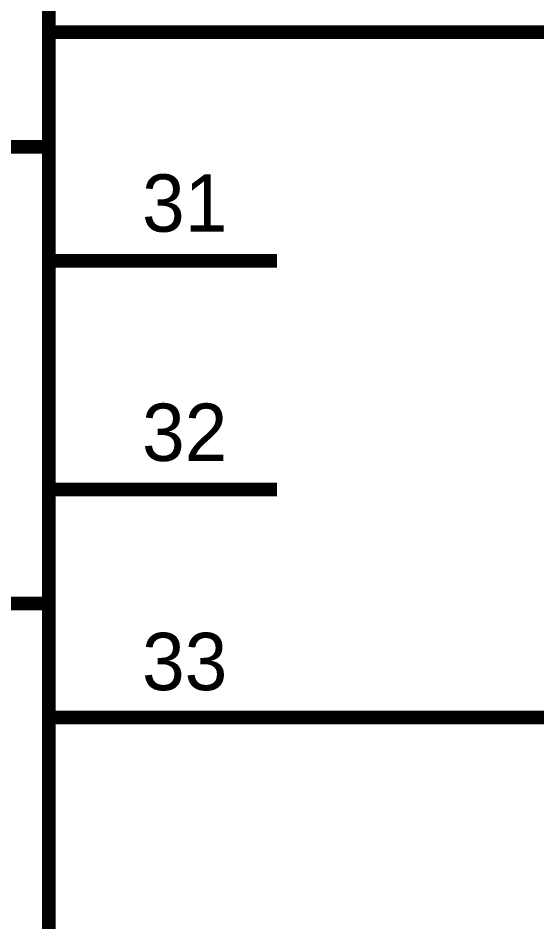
# Model space of a CAD drawing. Header units: inches. Extents: x 0 to 841, y 0 to 594.
# Drawn here: x 416.85 to 428.2, y 233.03 to 252.81 of the extents above; entities that cross this region are included whole.
import ezdxf

# ---------------------------------------------------------------- set-up
doc = ezdxf.new("R2010")
doc.units = ezdxf.units.IN
doc.layers.add('Sheet', color=255, linetype='Continuous')

msp = doc.modelspace()

# ---------------------------------------------------------------- linework, layer by layer
at = {"layer": 'Sheet'}
for points in [[(417.521, 537.48, 0.3, 0.3, 0), (417.521, 107.501, 0.3, 0.3, 0)], [(417.508, 252.5, 0.3, 0.3, 0), (422.512, 252.5, 0.3, 0.3, 0)], [(422.512, 252.5, 0.3, 0.3, 0), (430.012, 252.5, 0.3, 0.3, 0), (430.012, 237.501, 0.3, 0.3, 0)], [(417.508, 249.991, 0.3, 0.3, 0), (312.501, 249.991, 0.3, 0.3, 0)], [(417.508, 247.496, 0.3, 0.3, 0), (422.512, 247.496, 0.3, 0.3, 0)], [(417.508, 242.492, 0.3, 0.3, 0), (422.512, 242.492, 0.3, 0.3, 0)], [(417.508, 239.996, 0.3, 0.3, 0), (312.501, 239.996, 0.3, 0.3, 0)], [(417.508, 237.501, 0.3, 0.3, 0), (422.512, 237.501, 0.3, 0.3, 0)], [(430.012, 237.501, 0.3, 0.3, 0), (422.512, 237.501, 0.3, 0.3, 0)]]:
    msp.add_lwpolyline(points, format="xyseb", dxfattribs=at)

# ---------------------------------------------------------------- texts
for s, p in [('31', (419.559, 248.136)), ('32', (419.559, 243.119)), ('33', (419.559, 238.102))]:
    msp.add_text(s, height=1.2543, dxfattribs=at).set_placement(p)

doc.saveas('drawing.dxf')
